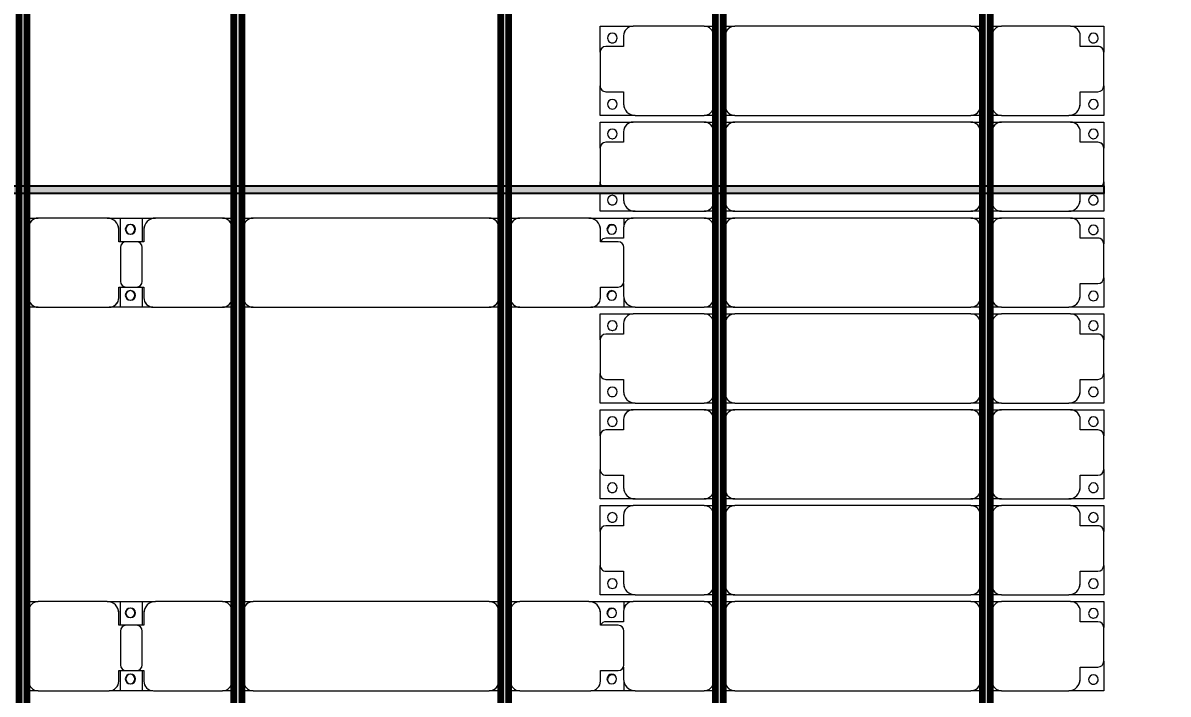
# Model space of a CAD drawing. Header units: millimetres. Extents: x 312848 to 517332, y -142134 to -35114.
# Drawn here: x 394305 to 400272, y -85578 to -82078 of the extents above; entities that cross this region are included whole.
import ezdxf

# ---------------------------------------------------------------- set-up
doc = ezdxf.new("R2010")
doc.units = ezdxf.units.MM
for name, color, linetype, lineweight in [('A-ANNO-DIMS', 211, 'Continuous', 9), ('A-ANNO-DIMS-500', 211, 'Continuous', 9), ('A-GENM', 13, 'Continuous', 9), ('S-BEAM', 12, 'Continuous', 9)]:
    doc.layers.add(name, color=color, linetype=linetype, lineweight=lineweight)
doc.styles.add('Trebuchet MS', font='trebuc.ttf', dxfattribs={"width": 0.8, "height": 1500})
doc.dimstyles.new('Arc_Length_-_3mm_Trebuchet_MS_3', dxfattribs={"dimscale": 304.8, "dimtxt": 1546.42636, "dimasz": 1.64042, "dimexe": 2.46063, "dimexo": 2.46063, "dimgap": 0.492126, "dimtad": 1, "dimdec": 0, "dimrnd": 10, "dimzin": 0, "dimdsep": 46, "dimtxsty": 'Trebuchet MS', "dimblk1": 'OBLIQUE', "dimblk2": 'OBLIQUE', "dimsah": 1, "dimcen": 0.09, "dimdle": 1.64042, "dimazin": 0, "dimtfac": 1, "dimtdec": 4, "dimtix": 1, "dimtmove": 0, "dimatfit": 3, "dimfxl": 1, "dimtvp": 1, "dimtfill": 1, "dimtolj": 1, "dimtzin": 0, "dimarcsym": 2})

# ---------------------------------------------------------------- blocks, each defined once
blk = doc.blocks.new('Dai phao do pin - DẢI PHAO ĐỠ PIN-V1-KHUNG KẾT CẤU BÈ PIN 3')
at = {"layer": 'A-GENM', "color": 7}
for p, q in [((65970, 241.6), (66029.7, 241.6)), ((66389.7, 241.6), (66029.7, 241.6)), ((66389.7, 241.6), (66572.2, 241.6)), ((66457.8, 241.6), (66640.3, 241.6)), ((66457.8, 118.2), (66457.8, 241.6)), ((66572.2, 241.6), (66572.2, 118.2)), ((66990.3, 241.6), (66640.3, 241.6)), ((66990.3, 241.6), (67050, 241.6)), ((67090, 241.6), (67149.7, 241.6)), ((68380.3, 241.6), (67149.7, 241.6)), ((68380.3, 241.6), (68440, 241.6)), ((68480, 241.6), (68539.7, 241.6)), ((68899.7, 241.6), (68539.7, 241.6)), ((68899.7, 241.6), (69082.2, 241.6)), ((69082.2, 241.6), (69082.2, 196.5)), ((65979.7, 191.6), (65979.7, -173.4)), ((66449.7, 118.2), (66449.7, 181.6)), ((66580.3, 181.6), (66580.3, 118.2)), ((67040.3, -173.4), (67040.3, 191.6)), ((67099.7, 191.6), (67099.7, -173.4)), ((68430.3, -173.4), (68430.3, 191.6)), ((68489.7, 191.6), (68489.7, -173.4)), ((68959.7, 118.2), (68959.7, 181.6)), ((66542.2, 118.2), (66449.7, 118.2)), ((66457.8, 88.2), (66457.8, -88.2)), ((66580.3, 118.2), (66487.8, 118.2)), ((66572.2, -88.2), (66572.2, 88.2)), ((69052.2, 118.2), (68959.7, 118.2)), ((69082.2, -88.2), (69082.2, 88.2)), ((66449.7, -173.4), (66449.7, -118.2)), ((66449.7, -118.2), (66542.2, -118.2)), ((66457.8, -223.4), (66457.8, -118.2)), ((66487.8, -118.2), (66580.3, -118.2)), ((66572.2, -118.2), (66572.2, -223.4)), ((66580.3, -118.2), (66580.3, -173.4)), ((68959.7, -173.4), (68959.7, -118.2)), ((68959.7, -118.2), (69052.2, -118.2)), ((69082.2, -169.7), (69082.2, -223.4)), ((66029.7, -223.4), (65970, -223.4)), ((66029.7, -223.4), (66399.7, -223.4)), ((66572.2, -223.4), (66399.7, -223.4)), ((66626.5, -223.4), (66457.8, -223.4)), ((66630.3, -223.4), (66990.3, -223.4)), ((67050, -223.4), (66990.3, -223.4)), ((67149.7, -223.4), (67090, -223.4)), ((67149.7, -223.4), (68380.3, -223.4)), ((68440, -223.4), (68380.3, -223.4)), ((68539.7, -223.4), (68480, -223.4)), ((68539.7, -223.4), (68909.7, -223.4)), ((69082.2, -223.4), (68909.7, -223.4))]:
    blk.add_line(p, q, dxfattribs=at)
for centre, radius, start, end in [((66029.7, 191.6), 50, 90, 180), ((66389.7, 181.6), 60, 0, 90), ((66640.3, 181.6), 60, 90, 180), ((66990.3, 191.6), 50, 0, 90), ((67149.7, 191.6), 50, 90, 180), ((67149.7, 191.6), 50, 105, 180), ((68380.3, 191.6), 50, 0, 90), ((68380.3, 191.6), 50, 15, 90), ((68539.7, 191.6), 50, 90, 180), ((68899.7, 181.6), 60, 360, 90), ((66029.7, 191.6), 50, 135, 180), ((66389.7, 181.6), 60, 0, 30), ((66508.6, 183.2), 25, 0, 180), ((66508.6, 183.2), 25, 180, 0), ((66511.4, 183.2), 25, 0, 180), ((66511.4, 183.2), 25, 180, 360), ((66640.3, 181.6), 60, 150, 180), ((66990.3, 191.6), 50, 0, 45), ((68539.7, 191.6), 50, 135, 180), ((68899.7, 181.6), 60, 360, 30), ((69018.6, 183.2), 25, 0, 180), ((69018.6, 183.2), 25, 180, 0), ((66487.8, 88.2), 30, 90, 180), ((66542.2, 88.2), 30, 0, 90), ((69052.2, 88.2), 30, 0, 90), ((66487.8, -88.2), 30, 180, 270), ((66542.2, -88.2), 30, 270, 0), ((69052.2, -88.2), 30, 270, 0), ((69052.2, -88.2), 30, 300, 330), ((66029.7, -173.4), 50, 180, 270), ((66029.7, -173.4), 50, 180, 225), ((66399.7, -173.4), 50, 270, 0), ((66399.7, -173.4), 50, 315, 0), ((66508.6, -161.8), 25, 0, 180), ((66508.6, -161.8), 25, 180, 360), ((66511.4, -161.8), 25, 0, 180), ((66511.4, -161.8), 25, 180, 0), ((66630.3, -173.4), 50, 180, 270), ((66630.3, -173.4), 50, 180, 225), ((66990.3, -173.4), 50, 270, 0), ((66990.3, -173.4), 50, 315, 0), ((67149.7, -173.4), 50, 180, 270), ((67149.7, -173.4), 50, 180, 270), ((68380.3, -173.4), 50, 270, 0), ((68380.3, -173.4), 50, 285, 0), ((68539.7, -173.4), 50, 180, 270), ((68539.7, -173.4), 50, 180, 225), ((68909.7, -173.4), 50, 270, 0), ((68909.7, -173.4), 50, 315, 0), ((69018.6, -161.8), 25, 0, 180), ((69018.6, -161.8), 25, 180, 0)]:
    blk.add_arc(centre, radius, start, end, dxfattribs=at)
blk = doc.blocks.new('Dai phao do pin - DẢI PHAO ĐỠ PIN-67477-KHUNG KẾT CẤU BÈ PIN 3')
at = {"layer": 'A-GENM', "color": 7}
for p, q in [((65970, 241.6), (66029.7, 241.6)), ((66389.7, 241.6), (66029.7, 241.6)), ((66389.7, 241.6), (66572.2, 241.6)), ((66457.8, 241.6), (66640.3, 241.6)), ((66457.8, 118.2), (66457.8, 241.6)), ((66572.2, 241.6), (66572.2, 118.2)), ((66990.3, 241.6), (66640.3, 241.6)), ((66990.3, 241.6), (67050, 241.6)), ((67090, 241.6), (67149.7, 241.6)), ((68380.3, 241.6), (67149.7, 241.6)), ((68380.3, 241.6), (68440, 241.6)), ((68480, 241.6), (68539.7, 241.6)), ((68899.7, 241.6), (68539.7, 241.6)), ((68899.7, 241.6), (69082.2, 241.6)), ((69082.2, 241.6), (69082.2, 196.5)), ((65979.7, 191.6), (65979.7, -173.4)), ((66449.7, 118.2), (66449.7, 181.6)), ((66580.3, 181.6), (66580.3, 118.2)), ((67040.3, -173.4), (67040.3, 191.6)), ((67099.7, 191.6), (67099.7, -173.4)), ((68430.3, -173.4), (68430.3, 191.6)), ((68489.7, 191.6), (68489.7, -173.4)), ((68959.7, 118.2), (68959.7, 181.6)), ((66542.2, 118.2), (66449.7, 118.2)), ((66457.8, 88.2), (66457.8, -88.2)), ((66580.3, 118.2), (66487.8, 118.2)), ((66572.2, -88.2), (66572.2, 88.2)), ((69052.2, 118.2), (68959.7, 118.2)), ((69082.2, -88.2), (69082.2, 88.2)), ((66449.7, -173.4), (66449.7, -118.2)), ((66449.7, -118.2), (66542.2, -118.2)), ((66457.8, -223.4), (66457.8, -118.2)), ((66487.8, -118.2), (66580.3, -118.2)), ((66572.2, -118.2), (66572.2, -223.4)), ((66580.3, -118.2), (66580.3, -173.4)), ((68959.7, -173.4), (68959.7, -118.2)), ((68959.7, -118.2), (69052.2, -118.2)), ((69082.2, -169.7), (69082.2, -223.4)), ((66029.7, -223.4), (65970, -223.4)), ((66029.7, -223.4), (66399.7, -223.4)), ((66572.2, -223.4), (66399.7, -223.4)), ((66626.5, -223.4), (66457.8, -223.4)), ((66630.3, -223.4), (66990.3, -223.4)), ((67050, -223.4), (66990.3, -223.4)), ((67149.7, -223.4), (67090, -223.4)), ((67149.7, -223.4), (68380.3, -223.4)), ((68440, -223.4), (68380.3, -223.4)), ((68539.7, -223.4), (68480, -223.4)), ((68539.7, -223.4), (68909.7, -223.4)), ((69082.2, -223.4), (68909.7, -223.4))]:
    blk.add_line(p, q, dxfattribs=at)
for centre, radius, start, end in [((66029.7, 191.6), 50, 90, 180), ((66389.7, 181.6), 60, 0, 90), ((66640.3, 181.6), 60, 90, 180), ((66990.3, 191.6), 50, 0, 90), ((67149.7, 191.6), 50, 90, 180), ((67149.7, 191.6), 50, 105, 180), ((68380.3, 191.6), 50, 0, 90), ((68380.3, 191.6), 50, 15, 90), ((68539.7, 191.6), 50, 90, 180), ((68899.7, 181.6), 60, 360, 90), ((66029.7, 191.6), 50, 135, 180), ((66389.7, 181.6), 60, 0, 30), ((66508.6, 183.2), 25, 0, 180), ((66508.6, 183.2), 25, 180, 0), ((66511.4, 183.2), 25, 0, 180), ((66511.4, 183.2), 25, 180, 360), ((66640.3, 181.6), 60, 150, 180), ((66990.3, 191.6), 50, 0, 45), ((68539.7, 191.6), 50, 135, 180), ((68899.7, 181.6), 60, 360, 30), ((69018.6, 183.2), 25, 0, 180), ((69018.6, 183.2), 25, 180, 0), ((66487.8, 88.2), 30, 90, 180), ((66542.2, 88.2), 30, 0, 90), ((69052.2, 88.2), 30, 0, 90), ((66487.8, -88.2), 30, 180, 270), ((66542.2, -88.2), 30, 270, 0), ((69052.2, -88.2), 30, 270, 0), ((69052.2, -88.2), 30, 300, 330), ((66029.7, -173.4), 50, 180, 270), ((66029.7, -173.4), 50, 180, 225), ((66399.7, -173.4), 50, 270, 0), ((66399.7, -173.4), 50, 315, 0), ((66508.6, -161.8), 25, 0, 180), ((66508.6, -161.8), 25, 180, 360), ((66511.4, -161.8), 25, 0, 180), ((66511.4, -161.8), 25, 180, 0), ((66630.3, -173.4), 50, 180, 270), ((66630.3, -173.4), 50, 180, 225), ((66990.3, -173.4), 50, 270, 0), ((66990.3, -173.4), 50, 315, 0), ((67149.7, -173.4), 50, 180, 270), ((67149.7, -173.4), 50, 180, 270), ((68380.3, -173.4), 50, 270, 0), ((68380.3, -173.4), 50, 285, 0), ((68539.7, -173.4), 50, 180, 270), ((68539.7, -173.4), 50, 180, 225), ((68909.7, -173.4), 50, 270, 0), ((68909.7, -173.4), 50, 315, 0), ((69018.6, -161.8), 25, 0, 180), ((69018.6, -161.8), 25, 180, 0)]:
    blk.add_arc(centre, radius, start, end, dxfattribs=at)
blk = doc.blocks.new('Dầm C52 - Hộp 40x60-69555-KHUNG KẾT CẤU BÈ PIN 3')
at = {"layer": 'S-BEAM', "lineweight": 25}
blk.add_hatch(color=4, dxfattribs=at).paths.add_polyline_path([(37512.3, -20), (37702.2, -20), (37702.2, 20), (-37702.2, 20), (-37702.2, -20), (37035.7, -20)])
at = {"layer": 'S-BEAM', "color": 4, "lineweight": 25}
for p, q in [((-37702.2, 20), (37702.2, 20)), ((37702.2, 20), (37702.2, -20)), ((37702.2, -20), (-37702.2, -20))]:
    blk.add_line(p, q, dxfattribs=at)
blk = doc.blocks.new('Dải phao đi lại kèm đỡ invester - DẢI PHAO ĐI LẠI-V20-KHUNG KẾT CẤU BÈ PIN 3')
at = {"layer": 'A-GENM', "color": 7}
for p, q in [((47794.6, 1312.2), (47803.5, 1312.2)), ((48118.2, 1189.7), (48118.2, 1282.2)), ((48169.7, 1312.2), (48176.8, 1312.2)), ((48223.4, 1312.2), (48223.4, 1139.7)), ((48258.4, 1312.2), (48411.8, 1312.2)), ((48258.4, 1129.7), (48258.4, 1312.2)), ((48381.8, 1282.2), (48381.8, 1189.7)), ((48588.2, 1312.2), (48411.8, 1312.2)), ((48588.2, 1312.2), (48723.4, 1312.2)), ((48618.2, 1189.7), (48618.2, 1282.2)), ((48723.4, 1312.2), (48723.4, 1139.7)), ((48758.4, 1312.2), (48911.8, 1312.2)), ((48758.4, 1129.7), (48758.4, 1312.2)), ((48881.8, 1282.2), (48881.8, 1189.7)), ((49088.2, 1312.2), (48911.8, 1312.2)), ((49088.2, 1312.2), (49223.4, 1312.2)), ((49118.2, 1189.7), (49118.2, 1282.2)), ((49223.4, 1312.2), (49223.4, 1139.7)), ((49258.4, 1312.2), (49411.8, 1312.2)), ((49258.4, 1129.7), (49258.4, 1312.2)), ((49381.8, 1282.2), (49381.8, 1189.7)), ((49588.2, 1312.2), (49411.8, 1312.2)), ((49588.2, 1312.2), (49723.4, 1312.2)), ((49618.2, 1189.7), (49618.2, 1282.2)), ((49723.4, 1312.2), (49723.4, 1139.7)), ((49794.6, 1312.2), (49803.5, 1312.2)), ((50118.2, 1189.7), (50118.2, 1282.2)), ((50169.7, 1312.2), (50176.8, 1312.2)), ((50223.4, 1312.2), (50223.4, 1139.7)), ((50258.4, 1312.2), (50351.2, 1312.2)), ((50258.4, 1129.7), (50258.4, 1312.2)), ((50391.2, 1312.2), (50411.8, 1312.2)), ((50588.2, 1312.2), (50411.8, 1312.2)), ((50588.2, 1312.2), (50723.4, 1312.2)), ((50618.2, 1189.7), (50618.2, 1282.2)), ((50723.4, 1312.2), (50723.4, 1139.7)), ((50758.4, 1312.2), (50911.8, 1312.2)), ((50758.4, 1129.7), (50758.4, 1312.2)), ((50881.8, 1282.2), (50881.8, 1189.7)), ((51088.2, 1312.2), (50911.8, 1312.2)), ((51088.2, 1312.2), (51223.4, 1312.2)), ((51118.2, 1189.7), (51118.2, 1282.2)), ((51223.4, 1312.2), (51223.4, 1139.7)), ((47758.4, 1129.7), (47758.4, 1188.8)), ((47881.8, 1189.7), (47818.4, 1189.7)), ((48173.4, 1189.7), (48118.2, 1189.7)), ((48223.4, 769.7), (48223.4, 1139.7)), ((48381.8, 1189.7), (48318.4, 1189.7)), ((48673.4, 1189.7), (48618.2, 1189.7)), ((48723.4, 769.7), (48723.4, 1139.7)), ((48881.8, 1189.7), (48818.4, 1189.7)), ((49173.4, 1189.7), (49118.2, 1189.7)), ((49223.4, 769.7), (49223.4, 1139.7)), ((49381.8, 1189.7), (49318.4, 1189.7)), ((49673.4, 1189.7), (49618.2, 1189.7)), ((49723.4, 769.7), (49723.4, 1139.7)), ((49758.4, 1129.7), (49758.4, 1188.8)), ((49881.8, 1189.7), (49818.4, 1189.7)), ((50173.4, 1189.7), (50118.2, 1189.7)), ((50223.4, 769.7), (50223.4, 1139.7)), ((50351.2, 1189.7), (50318.4, 1189.7)), ((50673.4, 1189.7), (50618.2, 1189.7)), ((50723.4, 769.7), (50723.4, 1139.7)), ((50881.8, 1189.7), (50818.4, 1189.7)), ((51173.4, 1189.7), (51118.2, 1189.7)), ((51223.4, 769.7), (51223.4, 1139.7)), ((47758.4, 1129.7), (47758.4, 769.7)), ((48258.4, 1129.7), (48258.4, 769.7)), ((48758.4, 1129.7), (48758.4, 769.7)), ((49258.4, 1129.7), (49258.4, 769.7)), ((49758.4, 1129.7), (49758.4, 769.7)), ((50258.4, 1129.7), (50258.4, 769.7)), ((50758.4, 1129.7), (50758.4, 769.7)), ((47758.4, 710), (47758.4, 769.7)), ((47808.4, 719.7), (48173.4, 719.7)), ((48223.4, 769.7), (48223.4, 710)), ((48258.4, 710), (48258.4, 769.7)), ((48308.4, 719.7), (48673.4, 719.7)), ((48723.4, 769.7), (48723.4, 710)), ((48758.4, 710), (48758.4, 769.7)), ((48808.4, 719.7), (49173.4, 719.7)), ((49223.4, 769.7), (49223.4, 710)), ((49258.4, 710), (49258.4, 769.7)), ((49308.4, 719.7), (49673.4, 719.7)), ((49723.4, 769.7), (49723.4, 710)), ((49758.4, 710), (49758.4, 769.7)), ((49808.4, 719.7), (50173.4, 719.7)), ((50223.4, 769.7), (50223.4, 710)), ((50258.4, 710), (50258.4, 769.7)), ((50308.4, 719.7), (50351.2, 719.7)), ((50391.2, 719.7), (50673.4, 719.7)), ((50723.4, 769.7), (50723.4, 710)), ((50758.4, 710), (50758.4, 769.7)), ((50808.4, 719.7), (51173.4, 719.7)), ((51223.4, 769.7), (51223.4, 710)), ((47758.4, 610.3), (47758.4, 670)), ((48173.4, 660.3), (47808.4, 660.3)), ((48223.4, 670), (48223.4, 610.3)), ((48258.4, 610.3), (48258.4, 670)), ((48673.4, 660.3), (48308.4, 660.3)), ((48723.4, 670), (48723.4, 610.3)), ((48758.4, 610.3), (48758.4, 670)), ((49173.4, 660.3), (48808.4, 660.3)), ((49223.4, 670), (49223.4, 610.3)), ((49258.4, 610.3), (49258.4, 670)), ((49673.4, 660.3), (49308.4, 660.3)), ((49723.4, 670), (49723.4, 610.3)), ((49758.4, 610.3), (49758.4, 670)), ((50173.4, 660.3), (49808.4, 660.3)), ((50223.4, 670), (50223.4, 610.3)), ((50258.4, 610.3), (50258.4, 670)), ((50351.2, 660.3), (50308.4, 660.3)), ((50673.4, 660.3), (50391.2, 660.3)), ((50723.4, 670), (50723.4, 610.3)), ((50758.4, 610.3), (50758.4, 670)), ((51173.4, 660.3), (50808.4, 660.3)), ((51223.4, 670), (51223.4, 610.3)), ((47758.4, 610.3), (47758.4, -620.3)), ((48223.4, -620.3), (48223.4, 610.3)), ((48258.4, 610.3), (48258.4, -620.3)), ((48723.4, -620.3), (48723.4, 610.3)), ((48758.4, 610.3), (48758.4, -620.3)), ((49223.4, -620.3), (49223.4, 610.3)), ((49258.4, 610.3), (49258.4, -620.3)), ((49723.4, -620.3), (49723.4, 610.3)), ((49758.4, 610.3), (49758.4, -620.3)), ((50223.4, -620.3), (50223.4, 610.3)), ((50258.4, 610.3), (50258.4, -620.3)), ((50723.4, -620.3), (50723.4, 610.3)), ((50758.4, 610.3), (50758.4, -620.3)), ((51223.4, -620.3), (51223.4, 610.3)), ((47758.4, -680), (47758.4, -620.3)), ((48223.4, -620.3), (48223.4, -680)), ((48258.4, -680), (48258.4, -620.3)), ((48723.4, -620.3), (48723.4, -680)), ((48758.4, -680), (48758.4, -620.3)), ((49223.4, -620.3), (49223.4, -680)), ((49258.4, -680), (49258.4, -620.3)), ((49723.4, -620.3), (49723.4, -680)), ((49758.4, -680), (49758.4, -620.3)), ((50223.4, -620.3), (50223.4, -680)), ((50258.4, -680), (50258.4, -620.3)), ((50723.4, -620.3), (50723.4, -680)), ((50758.4, -680), (50758.4, -620.3)), ((51223.4, -620.3), (51223.4, -680)), ((47808.4, -670.3), (48173.4, -670.3)), ((48308.4, -670.3), (48673.4, -670.3)), ((48808.4, -670.3), (49173.4, -670.3)), ((49308.4, -670.3), (49673.4, -670.3)), ((49808.4, -670.3), (50173.4, -670.3)), ((50308.4, -670.3), (50351.2, -670.3)), ((50391.2, -670.3), (50673.4, -670.3)), ((50808.4, -670.3), (51173.4, -670.3)), ((47758.4, -779.7), (47758.4, -720)), ((48173.4, -729.7), (47808.4, -729.7)), ((48223.4, -720), (48223.4, -779.7)), ((48258.4, -779.7), (48258.4, -720)), ((48673.4, -729.7), (48308.4, -729.7)), ((48723.4, -720), (48723.4, -779.7)), ((48758.4, -779.7), (48758.4, -720)), ((49173.4, -729.7), (48808.4, -729.7)), ((49223.4, -720), (49223.4, -779.7)), ((49258.4, -779.7), (49258.4, -720)), ((49673.4, -729.7), (49308.4, -729.7)), ((49723.4, -720), (49723.4, -779.7)), ((49758.4, -779.7), (49758.4, -720)), ((50173.4, -729.7), (49808.4, -729.7)), ((50223.4, -720), (50223.4, -779.7)), ((50258.4, -779.7), (50258.4, -720)), ((50351.2, -729.7), (50308.4, -729.7)), ((50673.4, -729.7), (50391.2, -729.7)), ((50723.4, -720), (50723.4, -779.7)), ((50758.4, -779.7), (50758.4, -720)), ((51173.4, -729.7), (50808.4, -729.7)), ((51223.4, -720), (51223.4, -779.7)), ((47758.4, -779.7), (47758.4, -1129.7)), ((48223.4, -1139.7), (48223.4, -779.7)), ((48258.4, -779.7), (48258.4, -1129.7)), ((48723.4, -1139.7), (48723.4, -779.7)), ((48758.4, -779.7), (48758.4, -1129.7)), ((49223.4, -1139.7), (49223.4, -779.7)), ((49258.4, -779.7), (49258.4, -1129.7)), ((49723.4, -1139.7), (49723.4, -779.7)), ((49758.4, -779.7), (49758.4, -1129.7)), ((50223.4, -1139.7), (50223.4, -779.7)), ((50258.4, -779.7), (50258.4, -1129.7)), ((50723.4, -1139.7), (50723.4, -779.7)), ((50758.4, -779.7), (50758.4, -1129.7)), ((51223.4, -1139.7), (51223.4, -779.7)), ((47758.4, -1312.2), (47758.4, -1129.7)), ((48258.4, -1312.2), (48258.4, -1129.7)), ((48758.4, -1312.2), (48758.4, -1129.7)), ((49258.4, -1312.2), (49258.4, -1129.7)), ((49758.4, -1312.2), (49758.4, -1129.7)), ((50258.4, -1312.2), (50258.4, -1129.7)), ((50758.4, -1312.2), (50758.4, -1129.7)), ((47818.4, -1189.7), (47881.8, -1189.7)), ((47881.8, -1189.7), (47881.8, -1282.2)), ((48118.2, -1282.2), (48118.2, -1189.7)), ((48118.2, -1189.7), (48173.4, -1189.7)), ((48223.4, -1139.7), (48223.4, -1312.2)), ((48318.4, -1189.7), (48381.8, -1189.7)), ((48381.8, -1189.7), (48381.8, -1282.2)), ((48618.2, -1282.2), (48618.2, -1189.7)), ((48618.2, -1189.7), (48673.4, -1189.7)), ((48723.4, -1139.7), (48723.4, -1312.2)), ((48818.4, -1189.7), (48881.8, -1189.7)), ((48881.8, -1189.7), (48881.8, -1282.2)), ((49118.2, -1282.2), (49118.2, -1189.7)), ((49118.2, -1189.7), (49173.4, -1189.7)), ((49223.4, -1139.7), (49223.4, -1312.2)), ((49318.4, -1189.7), (49381.8, -1189.7)), ((49381.8, -1189.7), (49381.8, -1282.2)), ((49618.2, -1282.2), (49618.2, -1189.7)), ((49618.2, -1189.7), (49673.4, -1189.7)), ((49723.4, -1139.7), (49723.4, -1312.2)), ((49818.4, -1189.7), (49881.8, -1189.7)), ((49881.8, -1189.7), (49881.8, -1282.2)), ((50118.2, -1282.2), (50118.2, -1189.7)), ((50118.2, -1189.7), (50173.4, -1189.7)), ((50223.4, -1139.7), (50223.4, -1312.2)), ((50318.4, -1189.7), (50351.2, -1189.7)), ((50618.2, -1282.2), (50618.2, -1189.7)), ((50618.2, -1189.7), (50673.4, -1189.7)), ((50723.4, -1139.7), (50723.4, -1312.2)), ((50818.4, -1189.7), (50881.8, -1189.7)), ((50881.8, -1189.7), (50881.8, -1282.2)), ((51118.2, -1282.2), (51118.2, -1189.7)), ((51118.2, -1189.7), (51173.4, -1189.7)), ((51223.4, -1139.7), (51223.4, -1312.2)), ((47911.8, -1312.2), (47758.4, -1312.2)), ((47911.8, -1312.2), (48088.2, -1312.2)), ((48223.4, -1312.2), (48088.2, -1312.2)), ((48411.8, -1312.2), (48258.4, -1312.2)), ((48411.8, -1312.2), (48588.2, -1312.2)), ((48723.4, -1312.2), (48588.2, -1312.2)), ((48911.8, -1312.2), (48758.4, -1312.2)), ((48911.8, -1312.2), (49088.2, -1312.2)), ((49223.4, -1312.2), (49088.2, -1312.2)), ((49411.8, -1312.2), (49258.4, -1312.2)), ((49411.8, -1312.2), (49588.2, -1312.2)), ((49723.4, -1312.2), (49588.2, -1312.2)), ((49911.8, -1312.2), (49758.4, -1312.2)), ((49911.8, -1312.2), (50088.2, -1312.2)), ((50223.4, -1312.2), (50088.2, -1312.2)), ((50351.2, -1312.2), (50258.4, -1312.2)), ((50411.8, -1312.2), (50391.2, -1312.2)), ((50411.8, -1312.2), (50588.2, -1312.2)), ((50723.4, -1312.2), (50588.2, -1312.2)), ((50911.8, -1312.2), (50758.4, -1312.2)), ((50911.8, -1312.2), (51088.2, -1312.2)), ((51223.4, -1312.2), (51088.2, -1312.2))]:
    blk.add_line(p, q, dxfattribs=at)
for centre, radius, start, end in [((47816.8, 1248.6), 25, 90, 120), ((47816.8, 1248.6), 25, 330, 90), ((48088.2, 1282.2), 30, 360, 60), ((48161.8, 1248.6), 25, 90, 120), ((48161.8, 1248.6), 25, 330, 90), ((48316.8, 1248.6), 25, 90, 270), ((48316.8, 1248.6), 25, 270, 90), ((48411.8, 1282.2), 30, 90, 180), ((48411.8, 1282.2), 30, 90, 150), ((48588.2, 1282.2), 30, 0, 90), ((48588.2, 1282.2), 30, 30, 90), ((48661.8, 1248.6), 25, 90, 270), ((48661.8, 1248.6), 25, 270, 90), ((48816.8, 1248.6), 25, 90, 270), ((48816.8, 1248.6), 25, 270, 90), ((48911.8, 1282.2), 30, 90, 180), ((48911.8, 1282.2), 30, 90, 150), ((49088.2, 1282.2), 30, 0, 90), ((49088.2, 1282.2), 30, 30, 90), ((49161.8, 1248.6), 25, 90, 270), ((49161.8, 1248.6), 25, 270, 90), ((49316.8, 1248.6), 25, 90, 270), ((49316.8, 1248.6), 25, 270, 90), ((49411.8, 1282.2), 30, 90, 180), ((49411.8, 1282.2), 30, 90, 150), ((49588.2, 1282.2), 30, 0, 90), ((49588.2, 1282.2), 30, 30, 90), ((49661.8, 1248.6), 25, 90, 270), ((49661.8, 1248.6), 25, 270, 90), ((49816.8, 1248.6), 25, 90, 120), ((49816.8, 1248.6), 25, 330, 90), ((50088.2, 1282.2), 30, 360, 60), ((50161.8, 1248.6), 25, 90, 120), ((50161.8, 1248.6), 25, 330, 90), ((50316.8, 1248.6), 25, 90, 270), ((50316.8, 1248.6), 25, 270, 90), ((50411.8, 1282.2), 30, 90, 120), ((50411.8, 1282.2), 30, 90, 120), ((50588.2, 1282.2), 30, 360, 90), ((50588.2, 1282.2), 30, 30, 90), ((50661.8, 1248.6), 25, 90, 270), ((50661.8, 1248.6), 25, 270, 90), ((50816.8, 1248.6), 25, 90, 270), ((50816.8, 1248.6), 25, 270, 90), ((50911.8, 1282.2), 30, 90, 180), ((50911.8, 1282.2), 30, 90, 150), ((51088.2, 1282.2), 30, 0, 90), ((51088.2, 1282.2), 30, 30, 90), ((51161.8, 1248.6), 25, 90, 270), ((51161.8, 1248.6), 25, 270, 90), ((48661.8, 1248.6), 25, 180, 195), ((49161.8, 1248.6), 25, 180, 195), ((49661.8, 1248.6), 25, 180, 195), ((50661.8, 1248.6), 25, 180, 195), ((51161.8, 1248.6), 25, 180, 195), ((47818.4, 1129.7), 60, 90, 180), ((47818.4, 1129.7), 60, 105, 120), ((48173.4, 1139.7), 50, 0, 90), ((48173.4, 1139.7), 50, 45, 75), ((48318.4, 1129.7), 60, 90, 180), ((48318.4, 1129.7), 60, 90, 120), ((48673.4, 1139.7), 50, 360, 90), ((48673.4, 1139.7), 50, 45, 90), ((48818.4, 1129.7), 60, 90, 180), ((48818.4, 1129.7), 60, 90, 120), ((49173.4, 1139.7), 50, 360, 90), ((49173.4, 1139.7), 50, 45, 90), ((49318.4, 1129.7), 60, 90, 180), ((49318.4, 1129.7), 60, 90, 120), ((49673.4, 1139.7), 50, 360, 90), ((49673.4, 1139.7), 50, 45, 90), ((49818.4, 1129.7), 60, 90, 180), ((49818.4, 1129.7), 60, 105, 120), ((50173.4, 1139.7), 50, 360, 90), ((50173.4, 1139.7), 50, 45, 75), ((50318.4, 1129.7), 60, 90, 180), ((50318.4, 1129.7), 60, 90, 120), ((50673.4, 1139.7), 50, 0, 90), ((50673.4, 1139.7), 50, 45, 90), ((50818.4, 1129.7), 60, 90, 180), ((50818.4, 1129.7), 60, 90, 120), ((51173.4, 1139.7), 50, 360, 90), ((51173.4, 1139.7), 50, 45, 90), ((47808.4, 769.7), 50, 180, 270), ((47808.4, 769.7), 50, 225, 270), ((48173.4, 769.7), 50, 270, 360), ((48173.4, 769.7), 50, 270, 315), ((48308.4, 769.7), 50, 180, 270), ((48308.4, 769.7), 50, 225, 270), ((48673.4, 769.7), 50, 270, 360), ((48673.4, 769.7), 50, 270, 315), ((48808.4, 769.7), 50, 180, 270), ((48808.4, 769.7), 50, 228.15404, 270), ((49173.4, 769.7), 50, 270, 360), ((49173.4, 769.7), 50, 270, 315), ((49308.4, 769.7), 50, 180, 270), ((49308.4, 769.7), 50, 225, 270), ((49673.4, 769.7), 50, 270, 0), ((49673.4, 769.7), 50, 270, 315), ((49808.4, 769.7), 50, 180, 270), ((49808.4, 769.7), 50, 225, 270), ((50173.4, 769.7), 50, 270, 0), ((50173.4, 769.7), 50, 270, 315), ((50308.4, 769.7), 50, 180, 270), ((50308.4, 769.7), 50, 225, 267.99928), ((50673.4, 769.7), 50, 270, 0), ((50673.4, 769.7), 50, 270, 315), ((50808.4, 769.7), 50, 180, 270), ((50808.4, 769.7), 50, 225, 270), ((51173.4, 769.7), 50, 270, 0), ((51173.4, 769.7), 50, 270, 315), ((47808.4, 610.3), 50, 90, 180), ((47808.4, 610.3), 50, 105, 180), ((48173.4, 610.3), 50, 0, 90), ((48173.4, 610.3), 50, 15, 90), ((48308.4, 610.3), 50, 90, 180), ((48308.4, 610.3), 50, 105, 180), ((48673.4, 610.3), 50, 360, 90), ((48673.4, 610.3), 50, 15, 90), ((48808.4, 610.3), 50, 90, 180), ((48808.4, 610.3), 50, 105, 131.84596), ((49173.4, 610.3), 50, 360, 90), ((49173.4, 610.3), 50, 15, 90), ((49308.4, 610.3), 50, 90, 180), ((49308.4, 610.3), 50, 105, 180), ((49673.4, 610.3), 50, 0, 90), ((49673.4, 610.3), 50, 15, 90), ((49808.4, 610.3), 50, 90, 180), ((49808.4, 610.3), 50, 105, 180), ((50173.4, 610.3), 50, 360, 90), ((50173.4, 610.3), 50, 15, 90), ((50308.4, 610.3), 50, 90, 180), ((50308.4, 610.3), 50, 105, 180), ((50673.4, 610.3), 50, 360, 90), ((50673.4, 610.3), 50, 15, 90), ((50808.4, 610.3), 50, 90, 180), ((50808.4, 610.3), 50, 105, 180), ((51173.4, 610.3), 50, 360, 90), ((51173.4, 610.3), 50, 15, 90), ((48808.4, 610.3), 50, 135, 180), ((47808.4, -620.3), 50, 180, 270), ((47808.4, -620.3), 50, 195, 270), ((48173.4, -620.3), 50, 270, 360), ((48173.4, -620.3), 50, 270, 360), ((48308.4, -620.3), 50, 180, 270), ((48308.4, -620.3), 50, 195, 270), ((48673.4, -620.3), 50, 270, 360), ((48673.4, -620.3), 50, 270, 360), ((48808.4, -620.3), 50, 180, 270), ((48808.4, -620.3), 50, 195, 270), ((49173.4, -620.3), 50, 270, 0), ((49173.4, -620.3), 50, 270, 0), ((49308.4, -620.3), 50, 180, 270), ((49308.4, -620.3), 50, 195, 270), ((49673.4, -620.3), 50, 270, 360), ((49673.4, -620.3), 50, 270, 360), ((49808.4, -620.3), 50, 180, 270), ((49808.4, -620.3), 50, 195, 270), ((50173.4, -620.3), 50, 270, 0), ((50173.4, -620.3), 50, 270, 0), ((50308.4, -620.3), 50, 180, 270), ((50308.4, -620.3), 50, 195, 267.99928), ((50673.4, -620.3), 50, 270, 0), ((50673.4, -620.3), 50, 270, 0), ((50808.4, -620.3), 50, 180, 270), ((50808.4, -620.3), 50, 195, 270), ((51173.4, -620.3), 50, 270, 0), ((51173.4, -620.3), 50, 270, 0), ((47808.4, -779.7), 50, 90, 180), ((47808.4, -779.7), 50, 90, 135), ((48173.4, -779.7), 50, 360, 90), ((48173.4, -779.7), 50, 45, 90), ((48308.4, -779.7), 50, 90, 180), ((48308.4, -779.7), 50, 90, 135), ((48673.4, -779.7), 50, 360, 90), ((48673.4, -779.7), 50, 45, 90), ((48808.4, -779.7), 50, 90, 180), ((48808.4, -779.7), 50, 90, 131.84596), ((49173.4, -779.7), 50, 360, 90), ((49173.4, -779.7), 50, 45, 90), ((49308.4, -779.7), 50, 90, 180), ((49308.4, -779.7), 50, 90, 135), ((49673.4, -779.7), 50, 360, 90), ((49673.4, -779.7), 50, 45, 90), ((49808.4, -779.7), 50, 90, 180), ((49808.4, -779.7), 50, 90, 135), ((50173.4, -779.7), 50, 360, 90), ((50173.4, -779.7), 50, 45, 90), ((50308.4, -779.7), 50, 90, 180), ((50308.4, -779.7), 50, 92.00072, 135), ((50673.4, -779.7), 50, 360, 90), ((50673.4, -779.7), 50, 45, 90), ((50808.4, -779.7), 50, 90, 180), ((50808.4, -779.7), 50, 90, 135), ((51173.4, -779.7), 50, 360, 90), ((51173.4, -779.7), 50, 45, 90), ((47818.4, -1129.7), 60, 180, 270), ((48318.4, -1129.7), 60, 180, 270), ((48818.4, -1129.7), 60, 180, 270), ((49318.4, -1129.7), 60, 180, 270), ((49818.4, -1129.7), 60, 180, 270), ((50318.4, -1129.7), 60, 180, 270), ((50818.4, -1129.7), 60, 180, 270), ((47818.4, -1129.7), 60, 240, 270), ((48173.4, -1139.7), 50, 270, 0), ((48173.4, -1139.7), 50, 270, 315), ((48318.4, -1129.7), 60, 240, 270), ((48673.4, -1139.7), 50, 270, 0), ((48673.4, -1139.7), 50, 270, 315), ((48818.4, -1129.7), 60, 240, 270), ((49173.4, -1139.7), 50, 270, 0), ((49173.4, -1139.7), 50, 270, 315), ((49318.4, -1129.7), 60, 240, 270), ((49673.4, -1139.7), 50, 270, 0), ((49673.4, -1139.7), 50, 270, 315), ((49818.4, -1129.7), 60, 240, 270), ((50173.4, -1139.7), 50, 270, 360), ((50173.4, -1139.7), 50, 270, 315), ((50318.4, -1129.7), 60, 240, 270), ((50673.4, -1139.7), 50, 270, 0), ((50673.4, -1139.7), 50, 270, 315), ((50818.4, -1129.7), 60, 240, 270), ((51173.4, -1139.7), 50, 270, 0), ((51173.4, -1139.7), 50, 270, 315), ((47816.8, -1258.6), 25, 90, 270), ((47816.8, -1258.6), 25, 270, 90), ((48161.8, -1258.6), 25, 90, 270), ((48161.8, -1258.6), 25, 165, 180), ((48161.8, -1258.6), 25, 270, 90), ((48316.8, -1258.6), 25, 90, 270), ((48316.8, -1258.6), 25, 270, 90), ((48661.8, -1258.6), 25, 90, 270), ((48661.8, -1258.6), 25, 165, 180), ((48661.8, -1258.6), 25, 270, 90), ((48816.8, -1258.6), 25, 90, 270), ((48816.8, -1258.6), 25, 270, 90), ((49161.8, -1258.6), 25, 90, 270), ((49161.8, -1258.6), 25, 165, 180), ((49161.8, -1258.6), 25, 270, 90), ((49316.8, -1258.6), 25, 90, 270), ((49316.8, -1258.6), 25, 270, 90), ((49661.8, -1258.6), 25, 90, 270), ((49661.8, -1258.6), 25, 165, 180), ((49661.8, -1258.6), 25, 270, 90), ((49816.8, -1258.6), 25, 90, 270), ((49816.8, -1258.6), 25, 270, 90), ((50161.8, -1258.6), 25, 90, 270), ((50161.8, -1258.6), 25, 165, 180), ((50161.8, -1258.6), 25, 270, 90), ((50316.8, -1258.6), 25, 90, 270), ((50316.8, -1258.6), 25, 270, 90), ((50661.8, -1258.6), 25, 90, 270), ((50661.8, -1258.6), 25, 165, 180), ((50661.8, -1258.6), 25, 270, 90), ((50816.8, -1258.6), 25, 90, 270), ((50816.8, -1258.6), 25, 270, 90), ((51161.8, -1258.6), 25, 90, 270), ((51161.8, -1258.6), 25, 165, 180), ((51161.8, -1258.6), 25, 270, 90), ((47911.8, -1282.2), 30, 180, 270), ((47911.8, -1282.2), 30, 210, 270), ((48088.2, -1282.2), 30, 270, 360), ((48088.2, -1282.2), 30, 270, 330), ((48411.8, -1282.2), 30, 180, 270), ((48411.8, -1282.2), 30, 210, 270), ((48588.2, -1282.2), 30, 270, 0), ((48588.2, -1282.2), 30, 270, 330), ((48911.8, -1282.2), 30, 180, 270), ((48911.8, -1282.2), 30, 210, 270), ((49088.2, -1282.2), 30, 270, 0), ((49088.2, -1282.2), 30, 270, 330), ((49411.8, -1282.2), 30, 180, 270), ((49411.8, -1282.2), 30, 210, 270), ((49588.2, -1282.2), 30, 270, 0), ((49588.2, -1282.2), 30, 270, 330), ((49911.8, -1282.2), 30, 180, 270), ((49911.8, -1282.2), 30, 210, 270), ((50088.2, -1282.2), 30, 270, 0), ((50088.2, -1282.2), 30, 270, 330), ((50411.8, -1282.2), 30, 240, 270), ((50411.8, -1282.2), 30, 240, 270), ((50588.2, -1282.2), 30, 270, 0), ((50588.2, -1282.2), 30, 270, 330), ((50911.8, -1282.2), 30, 180, 270), ((50911.8, -1282.2), 30, 210, 270), ((51088.2, -1282.2), 30, 270, 0), ((51088.2, -1282.2), 30, 270, 330)]:
    blk.add_arc(centre, radius, start, end, dxfattribs=at)
blk = doc.blocks.new('Dầm C52 - Dầm C52-66353-KHUNG KẾT CẤU BÈ PIN 3')
at = {"layer": 'S-BEAM', "lineweight": 140}
blk.add_hatch(color=1, dxfattribs=at).paths.add_polyline_path([(-45616.3, 20), (-45616.3, -20), (45616.3, -20), (45616.3, 20), (-45569, 20)])
at = {"layer": 'S-BEAM', "color": 1, "lineweight": 140}
for p, q in [((-45616.3, 20), (45616.3, 20)), ((45616.3, -20), (-45616.3, -20))]:
    blk.add_line(p, q, dxfattribs=at)
blk = doc.blocks.new('Dầm C52 - Dầm C52-V13-KHUNG KẾT CẤU BÈ PIN 3')
at = {"layer": 'S-BEAM', "lineweight": 140}
blk.add_hatch(color=1, dxfattribs=at).paths.add_polyline_path([(-45616.3, 20), (-45616.3, -20), (45616.3, -20), (45616.3, 20), (-45569, 20)])
at = {"layer": 'S-BEAM', "color": 1, "lineweight": 140}
for p, q in [((-45616.3, 20), (45616.3, 20)), ((45616.3, -20), (-45616.3, -20))]:
    blk.add_line(p, q, dxfattribs=at)
blk = doc.blocks.new('be pin 3_rvt-1-KHUNG KẾT CẤU BÈ PIN 3')
at = {"layer": 'A-GENM', "color": 4, "lineweight": 25, "rotation": 90.00000000000026}
blk.add_blockref('Dải phao đi lại kèm đỡ invester - DẢI PHAO ĐI LẠI-V20-KHUNG KẾT CẤU BÈ PIN 3', (398624.7, -133318.6), dxfattribs=at)
at = {"layer": 'A-GENM', "color": 4, "lineweight": 25}
for name, p in [('Dai phao do pin - DẢI PHAO ĐỠ PIN-67477-KHUNG KẾT CẤU BÈ PIN 3', (328354.7, -83337.3)), ('Dai phao do pin - DẢI PHAO ĐỠ PIN-V1-KHUNG KẾT CẤU BÈ PIN 3', (328354.7, -85337.3))]:
    blk.add_blockref(name, p, dxfattribs=at)
at = {"layer": 'S-BEAM', "color": 4, "lineweight": 25, "rotation": 89.99999999999962}
for name, p in [('Dầm C52 - Dầm C52-V13-KHUNG KẾT CẤU BÈ PIN 3', (394304.7, -88363.7)), ('Dầm C52 - Dầm C52-V13-KHUNG KẾT CẤU BÈ PIN 3', (395424.7, -88363.7)), ('Dầm C52 - Dầm C52-V13-KHUNG KẾT CẤU BÈ PIN 3', (396814.7, -88363.7)), ('Dầm C52 - Dầm C52-66353-KHUNG KẾT CẤU BÈ PIN 3', (397934.7, -88363.7)), ('Dầm C52 - Dầm C52-V13-KHUNG KẾT CẤU BÈ PIN 3', (399324.7, -88363.7))]:
    blk.add_blockref(name, p, dxfattribs=at)
at = {"layer": 'S-BEAM', "color": 4, "lineweight": 25}
blk.add_blockref('Dầm C52 - Hộp 40x60-69555-KHUNG KẾT CẤU BÈ PIN 3', (362234.7, -82947.4), dxfattribs=at)
blk = doc.blocks.new('DIMBLOCK5-KHUNG KẾT CẤU BÈ PIN 3')
at = {"layer": 'A-ANNO-DIMS-500', "transparency": 16777216}
for p, q in [((413167.6, -113837.3), (413167.6, -42837.3)), ((413167.6, -43337.3), (399246.1, -43337.3)), ((413167.6, -43337.3), (413917.6, -43337.3)), ((413167.6, -113337.3), (412417.6, -113337.3)), ((413167.6, -113337.3), (413564, -113337.3))]:
    blk.add_line(p, q, dxfattribs=at)
at = {"layer": 'A-ANNO-DIMS-500', "lineweight": 70, "transparency": 16777216}
for p, q in [((413167.6, -43337.3), (412917.6, -43087.3)), ((413167.6, -43337.3), (413417.6, -43587.3)), ((413167.6, -113337.3), (412917.6, -113087.3)), ((413167.6, -113337.3), (413417.6, -113587.3))]:
    blk.add_line(p, q, dxfattribs=at)
at = {"layer": 'A-ANNO-DIMS-500', "color": 0, "transparency": 16777216, "insert": (411098.2, -80303.1), "char_height": 1500, "width": 4717.911, "attachment_point": 1, "rotation": 90, "line_spacing_factor": 1.048425, "style": 'Trebuchet MS', "bg_fill": 3, "box_fill_scale": 1.25, "bg_fill_color": 256, "bg_fill_true_color": 13158600, "bg_fill_transparency": 0}
blk.add_mtext('70000', dxfattribs=at)
blk = doc.blocks.new('_Oblique')
at = {"color": 0, "linetype": 'ByBlock', "lineweight": -2}
blk.add_line((-0.5, -0.5), (0.5, 0.5), dxfattribs=at)

msp = doc.modelspace()

# ---------------------------------------------------------------- block references
at = {"lineweight": 5}
msp.add_blockref('be pin 3_rvt-1-KHUNG KẾT CẤU BÈ PIN 3', (0, 0), dxfattribs=at)

# ---------------------------------------------------------------- next in the draw order: dimensions: what is measured, and where the dimension line sits
at = {"layer": 'A-ANNO-DIMS'}
dim = msp.add_linear_dim(base=(413167.6, -43337.3), p1=(412814, -113337.3), p2=(398496.1, -43337.3), angle=90, dimstyle='Arc_Length_-_3mm_Trebuchet_MS_3', override={"dimpost": '<>', "dimfxl": 71449.305142}, dxfattribs=at)
dim.commit()
dim.dimension.update_dxf_attribs({"geometry": 'DIMBLOCK5-KHUNG KẾT CẤU BÈ PIN 3', "text_midpoint": (412254.4, -78337.3)})

doc.saveas('drawing.dxf')
